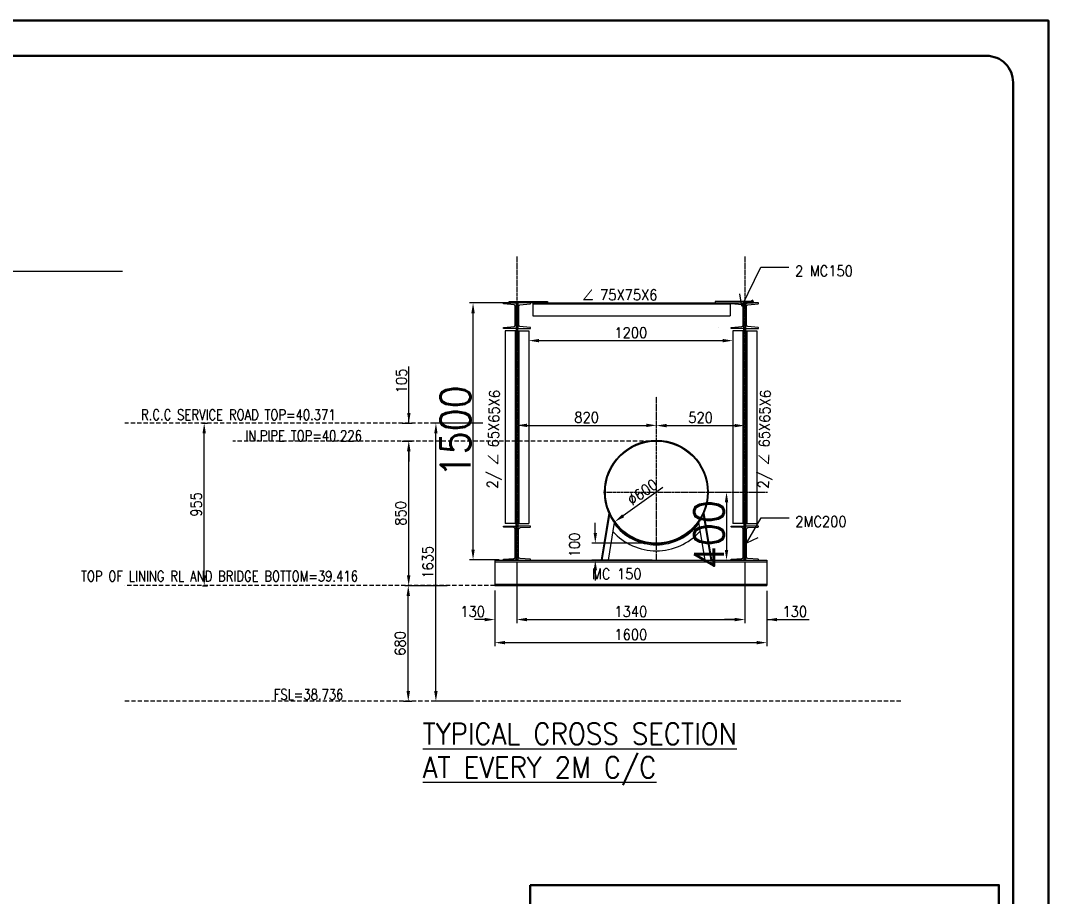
# Model space of a CAD drawing. Header units: millimetres. Extents: x 0 to 1124626, y -157535 to 82123.
# Drawn here: x 339486 to 351575, y 21892 to 32191 of the extents above; entities that cross this region are included whole.
import ezdxf

# ---------------------------------------------------------------- set-up
doc = ezdxf.new("R2010")
doc.units = ezdxf.units.MM
doc.header["$MEASUREMENT"] = 0
doc.linetypes.add('CENTER', pattern=[2, 1.25, -0.25, 0.25, -0.25])
doc.linetypes.add('HIDDEN', pattern=[0.375, 0.25, -0.125])
for name, color, linetype, lineweight in [('CN', 253, 'Continuous', 15), ('Dim', 6, 'Continuous', 13), ('PLATE', 190, 'Continuous', 20), ('rSHEET', 2, 'Continuous', 30), ('STR', 112, 'Continuous', 18), ('STR. STEEL', 25, 'Continuous', 18), ('Text', 7, 'Continuous', 15), ('TITLE TEXT', 50, 'Continuous', 18)]:
    doc.layers.add(name, color=color, linetype=linetype, lineweight=lineweight)
doc.styles.add('style1', font='romans.shx', dxfattribs={"width": 0.9, "height": 300})
doc.dimstyles.new('2.0 DIM-1', dxfattribs={"dimscale": 40, "dimtxt": 125, "dimasz": 3, "dimexe": 1, "dimexo": 1.2, "dimgap": 0.8, "dimtad": 1, "dimdec": 0, "dimlfac": 0.5, "dimzin": 1, "dimdsep": 46, "dimtxsty": 'style1', "dimcen": 2, "dimclrd": 8, "dimclre": 8, "dimclrt": 7, "dimadec": 0, "dimazin": 0, "dimtfac": 1, "dimtdec": 0, "dimtofl": 0, "dimtmove": 1, "dimatfit": 3, "dimfxl": 1, "dimtolj": 1, "dimtzin": 0, "dimlwd": 9, "dimlwe": 9, "dimarcsym": 1})
doc.dimstyles.new('Copy of DIM-1', dxfattribs={"dimscale": 40, "dimtxt": 125, "dimasz": 3, "dimexe": 1, "dimexo": 1.2, "dimgap": 0.8, "dimtad": 1, "dimdec": 0, "dimzin": 1, "dimdsep": 46, "dimtxsty": 'style1', "dimcen": 2, "dimclrd": 8, "dimclre": 8, "dimclrt": 7, "dimadec": 0, "dimazin": 0, "dimtfac": 1, "dimtdec": 0, "dimtofl": 0, "dimtmove": 1, "dimatfit": 3, "dimfxl": 1, "dimtolj": 1, "dimtzin": 0, "dimlwd": 9, "dimlwe": 9, "dimarcsym": 1})

# ---------------------------------------------------------------- blocks, each defined once
blk = doc.blocks.new('*D592')
at = {"layer": 'DEFPOINTS', "color": 0, "ltscale": 20, "transparency": 16777216}
for p in [(347663, 26646), (347662, 25846), (347789, 25846)]:
    blk.add_point(p, dxfattribs=at)
at = {"layer": 'Dim', "color": 8, "lineweight": 9, "ltscale": 20, "transparency": 16777216}
for p, q in [((347711, 26646), (347829, 26646)), ((347789, 26526), (347789, 25966)), ((347710, 25846), (347829, 25846))]:
    blk.add_line(p, q, dxfattribs=at)
at = {"layer": 'Dim', "color": 8, "ltscale": 20, "transparency": 16777216}
for points in [[(347809, 26526), (347769, 26526), (347789, 26646)], [(347769, 25966), (347809, 25966), (347789, 25846)]]:
    blk.add_solid(points, dxfattribs=at)
at = {"layer": 'Dim', "color": 7, "ltscale": 20, "transparency": 16777216, "insert": (347582, 26146), "char_height": 350, "attachment_point": 5, "rotation": 90, "style": 'style1'}
blk.add_mtext('\\A1;400', dxfattribs=at)
blk = doc.blocks.new('*D593')
at = {"layer": 'DEFPOINTS', "color": 0, "ltscale": 20, "transparency": 16777216}
for p in [(344808, 28870), (345268, 28870), (345164, 25850)]:
    blk.add_point(p, dxfattribs=at)
at = {"layer": 'Dim', "color": 8, "lineweight": 9, "ltscale": 20, "transparency": 16777216}
for p, q in [((345220, 28870), (344768, 28870)), ((344808, 25970), (344808, 28750)), ((345116, 25850), (344768, 25850))]:
    blk.add_line(p, q, dxfattribs=at)
at = {"layer": 'Dim', "color": 8, "ltscale": 20, "transparency": 16777216}
for points in [[(344828, 28750), (344788, 28750), (344808, 28870)], [(344788, 25970), (344828, 25970), (344808, 25850)]]:
    blk.add_solid(points, dxfattribs=at)
at = {"layer": 'Dim', "color": 7, "ltscale": 20, "transparency": 16777216, "insert": (344601, 27360), "char_height": 350, "attachment_point": 5, "rotation": 90, "style": 'style1'}
blk.add_mtext('\\A1;1500', dxfattribs=at)
blk = doc.blocks.new('*D484')
at = {"layer": 'DEFPOINTS', "color": 0, "ltscale": 20, "transparency": 16777216}
for p in [(345324, 25869), (348004, 25869), (348004, 25148)]:
    blk.add_point(p, dxfattribs=at)
at = {"layer": 'Dim', "color": 8, "lineweight": 9, "ltscale": 20, "transparency": 16777216}
for p, q in [((345324, 25821), (345324, 25108)), ((348004, 25821), (348004, 25108)), ((345444, 25148), (347884, 25148))]:
    blk.add_line(p, q, dxfattribs=at)
at = {"layer": 'Dim', "color": 8, "ltscale": 20, "transparency": 16777216}
for points in [[(345444, 25168), (345444, 25128), (345324, 25148)], [(347884, 25128), (347884, 25168), (348004, 25148)]]:
    blk.add_solid(points, dxfattribs=at)
at = {"layer": 'Dim', "color": 7, "ltscale": 20, "transparency": 16777216, "insert": (346664, 25242), "char_height": 125, "attachment_point": 5, "style": 'style1'}
blk.add_mtext('\\A1;1340', dxfattribs=at)
blk = doc.blocks.new('*D485')
at = {"layer": 'DEFPOINTS', "color": 0, "ltscale": 20, "transparency": 16777216}
for p in [(345464, 28541), (347864, 28541), (347864, 28427)]:
    blk.add_point(p, dxfattribs=at)
at = {"layer": 'Dim', "color": 8, "lineweight": 9, "ltscale": 20, "transparency": 16777216}
for p, q in [((345464, 28493), (345464, 28387)), ((345584, 28427), (347744, 28427)), ((347864, 28493), (347864, 28387))]:
    blk.add_line(p, q, dxfattribs=at)
at = {"layer": 'Dim', "color": 8, "ltscale": 20, "transparency": 16777216}
for points in [[(345584, 28447), (345584, 28407), (345464, 28427)], [(347744, 28407), (347744, 28447), (347864, 28427)]]:
    blk.add_solid(points, dxfattribs=at)
at = {"layer": 'Dim', "color": 7, "ltscale": 20, "transparency": 16777216, "insert": (346664, 28521), "char_height": 125, "attachment_point": 5, "style": 'style1'}
blk.add_mtext('\\A1;1200', dxfattribs=at)
blk = doc.blocks.new('*D486')
at = {"layer": 'DEFPOINTS', "color": 0, "ltscale": 20, "transparency": 16777216}
for p in [(347452, 26995), (346476, 26298)]:
    blk.add_point(p, dxfattribs=at)
at = {"layer": 'Dim', "color": 8, "lineweight": 9, "ltscale": 20, "transparency": 16777216}
blk.add_line((347041, 26702), (346574, 26367), dxfattribs=at)
at = {"layer": 'Dim', "color": 8, "ltscale": 20, "transparency": 16777216}
blk.add_solid([(346562, 26384), (346585, 26351), (346476, 26298)], dxfattribs=at)
at = {"layer": 'Dim', "color": 7, "ltscale": 20, "transparency": 16777216, "insert": (346801, 26646), "char_height": 125, "attachment_point": 5, "rotation": 35.5557, "style": 'style1'}
blk.add_mtext('\\A1;∅600', dxfattribs=at)
blk = doc.blocks.new('*D487')
at = {"layer": 'DEFPOINTS', "color": 0, "ltscale": 20, "transparency": 16777216}
for p in [(344051, 27246), (344145, 27246), (344190, 25546)]:
    blk.add_point(p, dxfattribs=at)
at = {"layer": 'Dim', "color": 8, "lineweight": 9, "ltscale": 20, "transparency": 16777216}
for p, q in [((344097, 27246), (344011, 27246)), ((344051, 25666), (344051, 27126)), ((344142, 25546), (344011, 25546))]:
    blk.add_line(p, q, dxfattribs=at)
at = {"layer": 'Dim', "color": 8, "ltscale": 20, "transparency": 16777216}
for points in [[(344071, 27126), (344031, 27126), (344051, 27246)], [(344031, 25666), (344071, 25666), (344051, 25546)]]:
    blk.add_solid(points, dxfattribs=at)
at = {"layer": 'Dim', "color": 7, "ltscale": 20, "transparency": 16777216, "insert": (343957, 26396), "char_height": 125, "attachment_point": 5, "rotation": 90, "style": 'style1'}
blk.add_mtext('\\A1;850', dxfattribs=at)
blk = doc.blocks.new('*D488')
at = {"layer": 'DEFPOINTS', "color": 0, "ltscale": 20, "transparency": 16777216}
for p in [(346964, 26046), (346246, 25846), (346964, 25846)]:
    blk.add_point(p, dxfattribs=at)
at = {"layer": 'Dim', "color": 8, "lineweight": 9, "ltscale": 20, "transparency": 16777216}
for p, q in [((346246, 26166), (346246, 26286)), ((346916, 26046), (346206, 26046)), ((346916, 25846), (346206, 25846)), ((346246, 25726), (346246, 25606))]:
    blk.add_line(p, q, dxfattribs=at)
at = {"layer": 'Dim', "color": 8, "ltscale": 20, "transparency": 16777216}
for points in [[(346226, 26166), (346266, 26166), (346246, 26046)], [(346266, 25726), (346226, 25726), (346246, 25846)]]:
    blk.add_solid(points, dxfattribs=at)
at = {"layer": 'Dim', "color": 7, "ltscale": 20, "transparency": 16777216, "insert": (346001, 26024), "char_height": 125, "attachment_point": 5, "rotation": 90, "style": 'style1'}
blk.add_mtext('\\A1;100', dxfattribs=at)
blk = doc.blocks.new('*D489')
at = {"layer": 'DEFPOINTS', "color": 0, "ltscale": 20, "transparency": 16777216}
for p in [(348004, 25537), (348264, 25533), (348264, 25147)]:
    blk.add_point(p, dxfattribs=at)
at = {"layer": 'Dim', "color": 8, "lineweight": 9, "ltscale": 20, "transparency": 16777216}
for p, q in [((348004, 25489), (348004, 25107)), ((348264, 25485), (348264, 25107)), ((347884, 25147), (347764, 25147)), ((348264, 25147), (348760, 25147)), ((348384, 25147), (348504, 25147))]:
    blk.add_line(p, q, dxfattribs=at)
at = {"layer": 'Dim', "color": 8, "ltscale": 20, "transparency": 16777216}
for points in [[(347884, 25127), (347884, 25167), (348004, 25147)], [(348384, 25167), (348384, 25127), (348264, 25147)]]:
    blk.add_solid(points, dxfattribs=at)
at = {"layer": 'Dim', "color": 7, "ltscale": 20, "transparency": 16777216, "insert": (348592, 25242), "char_height": 125, "attachment_point": 5, "style": 'style1'}
blk.add_mtext('\\A1;130', dxfattribs=at)
blk = doc.blocks.new('*D490')
at = {"layer": 'DEFPOINTS', "color": 0, "ltscale": 20, "transparency": 16777216}
for p in [(345064, 25537), (345324, 25537), (345064, 25147)]:
    blk.add_point(p, dxfattribs=at)
at = {"layer": 'Dim', "color": 8, "lineweight": 9, "ltscale": 20, "transparency": 16777216}
for p, q in [((345064, 25489), (345064, 25107)), ((345324, 25489), (345324, 25107)), ((344944, 25147), (344824, 25147)), ((345444, 25147), (345564, 25147))]:
    blk.add_line(p, q, dxfattribs=at)
at = {"layer": 'Dim', "color": 8, "ltscale": 20, "transparency": 16777216}
for points in [[(344944, 25127), (344944, 25167), (345064, 25147)], [(345444, 25167), (345444, 25127), (345324, 25147)]]:
    blk.add_solid(points, dxfattribs=at)
at = {"layer": 'Dim', "color": 7, "ltscale": 20, "transparency": 16777216, "insert": (344803, 25242), "char_height": 125, "attachment_point": 5, "style": 'style1'}
blk.add_mtext('\\A1;130', dxfattribs=at)
blk = doc.blocks.new('*D491')
at = {"layer": 'DEFPOINTS', "color": 0, "ltscale": 20, "transparency": 16777216}
for p in [(345324, 27433), (346964, 27433), (346964, 27431)]:
    blk.add_point(p, dxfattribs=at)
at = {"layer": 'Dim', "color": 8, "lineweight": 9, "ltscale": 20, "transparency": 16777216}
for p, q in [((345324, 27385), (345324, 27391)), ((345444, 27431), (346844, 27431)), ((346964, 27385), (346964, 27391))]:
    blk.add_line(p, q, dxfattribs=at)
at = {"layer": 'Dim', "color": 8, "ltscale": 20, "transparency": 16777216}
for points in [[(345444, 27451), (345444, 27411), (345324, 27431)], [(346844, 27411), (346844, 27451), (346964, 27431)]]:
    blk.add_solid(points, dxfattribs=at)
at = {"layer": 'Dim', "color": 7, "ltscale": 20, "transparency": 16777216, "insert": (346144, 27525), "char_height": 125, "attachment_point": 5, "style": 'style1'}
blk.add_mtext('\\A1;820', dxfattribs=at)
blk = doc.blocks.new('*D492')
at = {"layer": 'DEFPOINTS', "color": 0, "ltscale": 20, "transparency": 16777216}
for p in [(346964, 27385), (348004, 27428), (348004, 27385)]:
    blk.add_point(p, dxfattribs=at)
at = {"layer": 'Dim', "color": 8, "lineweight": 9, "ltscale": 20, "transparency": 16777216}
for p, q in [((346964, 27433), (346964, 27468)), ((348004, 27433), (348004, 27468)), ((347084, 27428), (347884, 27428))]:
    blk.add_line(p, q, dxfattribs=at)
at = {"layer": 'Dim', "color": 8, "ltscale": 20, "transparency": 16777216}
for points in [[(347084, 27448), (347084, 27408), (346964, 27428)], [(347884, 27408), (347884, 27448), (348004, 27428)]]:
    blk.add_solid(points, dxfattribs=at)
at = {"layer": 'Dim', "color": 7, "ltscale": 20, "transparency": 16777216, "insert": (347484, 27523), "char_height": 125, "attachment_point": 5, "style": 'style1'}
blk.add_mtext('\\A1;520', dxfattribs=at)
blk = doc.blocks.new('*D493')
at = {"layer": 'DEFPOINTS', "color": 0, "ltscale": 20, "transparency": 16777216}
for p in [(344371, 27456), (344971, 27456), (344816, 24186)]:
    blk.add_point(p, dxfattribs=at)
at = {"layer": 'Dim', "color": 8, "lineweight": 9, "ltscale": 20, "transparency": 16777216}
for p, q in [((344923, 27456), (344331, 27456)), ((344371, 24306), (344371, 27336)), ((344768, 24186), (344331, 24186))]:
    blk.add_line(p, q, dxfattribs=at)
at = {"layer": 'Dim', "color": 8, "ltscale": 20, "transparency": 16777216}
for points in [[(344391, 27336), (344351, 27336), (344371, 27456)], [(344351, 24306), (344391, 24306), (344371, 24186)]]:
    blk.add_solid(points, dxfattribs=at)
at = {"layer": 'Dim', "color": 7, "ltscale": 20, "transparency": 16777216, "insert": (344276, 25821), "char_height": 125, "attachment_point": 5, "rotation": 90, "style": 'style1'}
blk.add_mtext('\\A1;1635', dxfattribs=at)
blk = doc.blocks.new('*D494')
at = {"layer": 'DEFPOINTS', "color": 0, "ltscale": 20, "transparency": 16777216}
for p in [(345064, 25337), (348264, 25337), (348264, 24876)]:
    blk.add_point(p, dxfattribs=at)
at = {"layer": 'Dim', "color": 8, "lineweight": 9, "ltscale": 20, "transparency": 16777216}
for p, q in [((345064, 25289), (345064, 24836)), ((348264, 25289), (348264, 24836)), ((345184, 24876), (348144, 24876))]:
    blk.add_line(p, q, dxfattribs=at)
at = {"layer": 'Dim', "color": 8, "ltscale": 20, "transparency": 16777216}
for points in [[(345184, 24896), (345184, 24856), (345064, 24876)], [(348144, 24856), (348144, 24896), (348264, 24876)]]:
    blk.add_solid(points, dxfattribs=at)
at = {"layer": 'Dim', "color": 7, "ltscale": 20, "transparency": 16777216, "insert": (346664, 24971), "char_height": 125, "attachment_point": 5, "style": 'style1'}
blk.add_mtext('\\A1;1600', dxfattribs=at)
blk = doc.blocks.new('*D495')
at = {"layer": 'DEFPOINTS', "color": 0, "ltscale": 20, "transparency": 16777216}
for p in [(343928, 27456), (343928, 27246), (344053, 27246)]:
    blk.add_point(p, dxfattribs=at)
at = {"layer": 'Dim', "color": 8, "lineweight": 9, "ltscale": 20, "transparency": 16777216}
for p, q in [((344053, 27456), (344053, 28123)), ((344053, 27576), (344053, 27696)), ((343976, 27456), (344093, 27456)), ((343976, 27246), (344093, 27246)), ((344053, 27126), (344053, 27006))]:
    blk.add_line(p, q, dxfattribs=at)
at = {"layer": 'Dim', "color": 8, "ltscale": 20, "transparency": 16777216}
for points in [[(344033, 27576), (344073, 27576), (344053, 27456)], [(344073, 27126), (344033, 27126), (344053, 27246)]]:
    blk.add_solid(points, dxfattribs=at)
at = {"layer": 'Dim', "color": 7, "ltscale": 20, "transparency": 16777216, "insert": (343965, 27954), "char_height": 125, "attachment_point": 5, "rotation": 90, "style": 'style1'}
blk.add_mtext('\\A1;105', dxfattribs=at)
blk = doc.blocks.new('*D496')
at = {"layer": 'DEFPOINTS', "color": 0, "ltscale": 20, "transparency": 16777216}
for p in [(344046, 25546), (344552, 25546), (343943, 24186)]:
    blk.add_point(p, dxfattribs=at)
at = {"layer": 'Dim', "color": 8, "lineweight": 9, "ltscale": 20, "transparency": 16777216}
for p, q in [((344504, 25546), (344006, 25546)), ((344046, 24306), (344046, 25426)), ((343991, 24186), (344086, 24186))]:
    blk.add_line(p, q, dxfattribs=at)
at = {"layer": 'Dim', "color": 8, "ltscale": 20, "transparency": 16777216}
for points in [[(344066, 25426), (344026, 25426), (344046, 25546)], [(344026, 24306), (344066, 24306), (344046, 24186)]]:
    blk.add_solid(points, dxfattribs=at)
at = {"layer": 'Dim', "color": 7, "ltscale": 20, "transparency": 16777216, "insert": (343951, 24866), "char_height": 125, "attachment_point": 5, "rotation": 90, "style": 'style1'}
blk.add_mtext('\\A1;680', dxfattribs=at)
blk = doc.blocks.new('*D596')
at = {"layer": 'DEFPOINTS', "color": 0, "ltscale": 20, "transparency": 16777216}
for p in [(341577, 27456), (341646, 27456), (341577, 25546)]:
    blk.add_point(p, dxfattribs=at)
at = {"layer": 'Dim', "color": 8, "lineweight": 9, "ltscale": 20, "transparency": 16777216}
for p, q in [((341625, 27456), (341686, 27456)), ((341646, 25666), (341646, 27336)), ((341625, 25546), (341686, 25546))]:
    blk.add_line(p, q, dxfattribs=at)
at = {"layer": 'Dim', "color": 8, "ltscale": 20, "transparency": 16777216}
for points in [[(341666, 27336), (341626, 27336), (341646, 27456)], [(341626, 25666), (341666, 25666), (341646, 25546)]]:
    blk.add_solid(points, dxfattribs=at)
at = {"layer": 'Dim', "color": 7, "ltscale": 20, "transparency": 16777216, "insert": (341552, 26501), "char_height": 125, "attachment_point": 5, "rotation": 90, "style": 'style1'}
blk.add_mtext('\\A1;955', dxfattribs=at)

msp = doc.modelspace()

# ---------------------------------------------------------------- linework, layer by layer
at = {"layer": 'CN', "linetype": 'CENTER', "ltscale": 20}
for p, q in [((345324.0928, 29417.172), (345324.0928, 25846.4784)), ((348004.0928, 29417.172), (348004.0928, 25846.4784)), ((346964.0928, 25846.4784), (346964.0928, 27767.9165)), ((346344.0928, 26646.4784), (348272.7097, 26646.4784))]:
    msp.add_line(p, q, dxfattribs=at)
at = {"layer": 'Dim', "ltscale": 20}
for p, q in [((340684.7869, 29240.9832), (337685.8469, 29240.9832)), ((345484.0928, 28870.4784), (345234.0928, 28870.4784)), ((346406.2808, 26399.6065), (346314.0928, 25846.4784)), ((346413.723, 26383.4325), (346324.2307, 25846.4784)), ((347514.4625, 26383.4325), (347603.9548, 25846.4784)), ((347521.9048, 26399.6065), (347614.0928, 25846.4784)), ((346469.1124, 26289.9753), (346395.1963, 25846.4784)), ((347459.0731, 26289.9753), (347532.9893, 25846.4784)), ((346369.8464, 26181.0004), (346314.0928, 25846.4784)), ((347558.3391, 26181.0004), (347614.0928, 25846.4784))]:
    msp.add_line(p, q, dxfattribs=at)
at = {"layer": 'Dim', "linetype": 'HIDDEN', "ltscale": 200}
for p, q in [((344807.6017, 27456.4784), (340712.9091, 27456.4784)), ((346964.0928, 27246.4784), (341980.9347, 27246.4784)), ((345064.0928, 25546.4784), (340712.9091, 25546.4784)), ((349839.3509, 24186.4784), (340712.9091, 24186.4784))]:
    msp.add_line(p, q, dxfattribs=at)
at = {"layer": 'Dim', "ltscale": 20}
for points in [[(345314.0928, 28571.4784), (345164.0928, 28571.4784), (345164.0928, 28577.2818, -0.383864035), (345168.391, 28582.0555), (345290.0607, 28592.7414, 0.383864035), (345303.4928, 28607.6592), (345303.4928, 28834.2976, 0.383864035), (345290.0607, 28849.2155), (345168.391, 28859.9014, -0.383864035), (345164.0928, 28864.6751), (345164.0928, 28870.4784), (345314.0928, 28870.4784)], [(345334.0928, 28571.4784), (345484.0928, 28571.4784), (345484.0928, 28577.2818, 0.383864035), (345479.7945, 28582.0555), (345358.1248, 28592.7414, -0.383864035), (345344.6928, 28607.6592), (345344.6928, 28834.2976, -0.383864035), (345358.1248, 28849.2155), (345479.7945, 28859.9014, 0.383864035), (345484.0928, 28864.6751), (345484.0928, 28870.4784), (345334.0928, 28870.4784)], [(347994.0928, 28571.4784), (347844.0928, 28571.4784), (347844.0928, 28577.2818, -0.383864035), (347848.391, 28582.0555), (347970.0607, 28592.7414, 0.383864035), (347983.4928, 28607.6592), (347983.4928, 28834.2976, 0.383864035), (347970.0607, 28849.2155), (347848.391, 28859.9014, -0.383864035), (347844.0928, 28864.6751), (347844.0928, 28870.4784), (347994.0928, 28870.4784)], [(348014.0928, 28571.4784), (348164.0928, 28571.4784), (348164.0928, 28577.2818, 0.383864035), (348159.7945, 28582.0555), (348038.1248, 28592.7414, -0.383864035), (348024.6928, 28607.6592), (348024.6928, 28834.2976, -0.383864035), (348038.1248, 28849.2155), (348159.7945, 28859.9014, 0.383864035), (348164.0928, 28864.6751), (348164.0928, 28870.4784), (348014.0928, 28870.4784)], [(345314.0928, 25846.4784), (345164.0928, 25846.4784), (345164.0928, 25852.8268, -0.383864035), (345168.391, 25857.6005), (345287.9743, 25864.914, 0.383864035), (345304.0928, 25882.8154), (345304.0928, 26210.1415, 0.383864035), (345287.9743, 26228.0429), (345168.391, 26235.3564, -0.383864035), (345164.0928, 26240.1301), (345164.0928, 26246.4784), (345314.0928, 26246.4784)], [(345334.0928, 25846.4784), (345484.0928, 25846.4784), (345484.0928, 25852.8268, 0.383864035), (345479.7945, 25857.6005), (345360.2113, 25864.914, -0.383864035), (345344.0928, 25882.8154), (345344.0928, 26210.1415, -0.383864035), (345360.2113, 26228.0429), (345479.7945, 26235.3564, 0.383864035), (345484.0928, 26240.1301), (345484.0928, 26246.4784), (345334.0928, 26246.4784)], [(347994.0928, 25846.4784), (347844.0928, 25846.4784), (347844.0928, 25852.8268, -0.383864035), (347848.391, 25857.6005), (347967.9743, 25864.914, 0.383864035), (347984.0928, 25882.8154), (347984.0928, 26210.1415, 0.383864035), (347967.9743, 26228.0429), (347848.391, 26235.3564, -0.383864035), (347844.0928, 26240.1301), (347844.0928, 26246.4784), (347994.0928, 26246.4784)], [(348014.0928, 25846.4784), (348164.0928, 25846.4784), (348164.0928, 25852.8268, 0.383864035), (348159.7945, 25857.6005), (348040.2113, 25864.914, -0.383864035), (348024.0928, 25882.8154), (348024.0928, 26210.1415, -0.383864035), (348040.2113, 26228.0429), (348159.7945, 26235.3564, 0.383864035), (348164.0928, 26240.1301), (348164.0928, 26246.4784), (348014.0928, 26246.4784)]]:
    msp.add_lwpolyline(points, format="xyb", close=True, dxfattribs=at)
for radius in [610, 600]:
    msp.add_circle((346964.0928, 26646.4784), radius, dxfattribs=at)
for radius, start, end in [(620, 216.67258726, 323.32741274), (690, 222.02687976, 317.97312024)]:
    msp.add_arc((346964.0928, 26646.4784), radius, start, end, dxfattribs=at)
at = {"layer": 'PLATE', "ltscale": 20}
msp.add_line((347694.4031, 28582.0555), (347694.1137, 28582.0555), dxfattribs=at)
for points in [[(345234.0928, 28886.4784), (345684.0928, 28886.4784), (345684.0928, 28870.4784), (345234.0928, 28870.4784)], [(345314.0928, 28341.4784), (345334.0928, 28341.4784), (345334.0928, 28870.4784), (345314.0928, 28870.4784)], [(348106.719, 28886.4784), (347656.719, 28886.4784), (347656.719, 28870.4784), (348106.719, 28870.4784)], [(348014.0928, 28366.4784), (347994.0928, 28366.4784), (347994.0928, 28870.4784), (348014.0928, 28870.4784)], [(345314.0928, 26476.4784), (345334.0928, 26476.4784), (345334.0928, 25846.4784), (345314.0928, 25846.4784)], [(348014.0928, 26476.4784), (347994.0928, 26476.4784), (347994.0928, 25846.4784), (348014.0928, 25846.4784)]]:
    msp.add_lwpolyline(points, close=True, dxfattribs=at)
at = {"layer": 'rSHEET'}
msp.add_lwpolyline([(307916.297, 1320.8501), (351575.1396, 1320.8501), (351575.1396, 32190.7703), (307916.297, 32190.7703)], close=True, dxfattribs=at)
for points in [[(308643.9444, 1735.869), (350847.4923, 1735.869, 0.4142135624), (351159.3411, 2047.7179), (351159.3411, 31463.9026, 0.4142135624), (350847.4923, 31775.7515), (308643.9444, 31775.7515, 0.4142135624), (308332.0955, 31463.9026), (308332.0955, 2047.7179, 0.4142135624)], [(345479.7884, 22025.3242), (350992.0818, 22025.3242), (350992.0818, 2381.6961, -0.4142135624), (350502.1001, 1891.7145), (345969.77, 1891.7145, -0.4142135624), (345479.7884, 2381.6961)]]:
    msp.add_lwpolyline(points, format="xyb", close=True, dxfattribs=at)
at = {"layer": 'STR', "ltscale": 20}
for p, q in [((345064.0928, 25846.4784), (348264.0928, 25846.4784)), ((345064.0928, 25846.4784), (345064.0928, 25546.4784)), ((345064.0928, 25827.6784), (348264.0928, 25827.6784)), ((348264.0928, 25846.4784), (348264.0928, 25546.4784)), ((345064.0928, 25565.2784), (348264.0928, 25565.2784)), ((345064.0928, 25546.4784), (348264.0928, 25546.4784))]:
    msp.add_line(p, q, dxfattribs=at)
at = {"layer": 'STR. STEEL', "ltscale": 20}
for p, q in [((345509.0928, 28870.4784), (347831.719, 28870.4784)), ((345509.0928, 28870.4784), (345509.0928, 28720.4784)), ((345509.0928, 28858.4784), (347831.719, 28858.4784)), ((347831.719, 28870.4784), (347831.719, 28720.4784)), ((345509.0928, 28720.4784), (347831.719, 28720.4784)), ((345314.0928, 28541.4784), (345184.0928, 28541.4784)), ((345184.0928, 28541.4784), (345184.0928, 26276.4784)), ((345302.0928, 28541.4784), (345302.0928, 26276.4784)), ((345314.0928, 28541.4784), (345314.0928, 26216.4794)), ((345334.0928, 28541.4784), (345334.0928, 26216.4794)), ((345334.0928, 28541.4784), (345464.0928, 28541.4784)), ((345346.0928, 28541.4784), (345346.0928, 26276.4784)), ((345464.0928, 28541.4784), (345464.0928, 26276.4784)), ((347864.0928, 28541.4784), (347864.0928, 26276.4784)), ((347994.0928, 28541.4784), (347864.0928, 28541.4784)), ((347982.0928, 28541.4784), (347982.0928, 26276.4784)), ((347994.0928, 28541.4784), (347994.0928, 26216.4794)), ((348014.0928, 28541.4784), (348014.0928, 26216.4794)), ((348014.0928, 28541.4784), (348144.0928, 28541.4784)), ((348026.0928, 28541.4784), (348026.0928, 26276.4784)), ((348144.0928, 28541.4784), (348144.0928, 26276.4784)), ((345314.0928, 26276.4784), (345184.0928, 26276.4784)), ((345334.0928, 26276.4784), (345464.0928, 26276.4784)), ((347994.0928, 26276.4784), (347864.0928, 26276.4784)), ((348014.0928, 26276.4784), (348144.0928, 26276.4784))]:
    msp.add_line(p, q, dxfattribs=at)

# ---------------------------------------------------------------- texts
at = {"layer": 'Text', "ltscale": 20, "style": 'style1', "width": 0.8}
for s, p in [('R.C.C SERVICE ROAD TOP=40.371', (340903.4849, 27492.7074)), ('IN.PIPE TOP=40.226', (342129.2841, 27246.4784)), ('TOP OF LINING RL AND BRIDGE BOTTOM=39.416', (340197.4394, 25595.0483)), ('FSL=38.736', (342464.6505, 24204.1908))]:
    msp.add_text(s, height=125, dxfattribs=at).set_placement(p)
at = {"layer": 'Text', "ltscale": 20, "char_height": 125, "attachment_point": 1, "style": 'style1'}
for s, insert, width in [('2 MC150', (348595.1348, 29308.8802), 3613.508763), ('∠ 75X75X6', (346097.2352, 29027.4724), 3613.508763), ('2MC200', (348598.2559, 26362.5136), 3613.508763), ('MC 150', (346206.822, 25746.3878), 1213.170065)]:
    msp.add_mtext(s, dxfattribs=dict(at, insert=insert, width=width))
at = {"layer": 'Text', "ltscale": 20, "char_height": 125, "width": 2626.169683, "attachment_point": 3, "rotation": 88.7021262, "style": 'style1'}
for insert in [(344998.479, 27849.1234), (348184.3241, 27849.1234)]:
    msp.add_mtext('2/ ∠ 65X65X6', dxfattribs=dict(at, insert=insert))
at = {"layer": 'TITLE TEXT', "color": 1, "ltscale": 20, "char_height": 250, "width": 4706.261719, "attachment_point": 1, "style": 'style1'}
for s, insert in [('{\\LTYPICAL CROSS SECTION}', (344215.609, 23927.7886)), ('{\\LAT EVERY 2M C/C}', (344215.609, 23534.7462))]:
    msp.add_mtext(s, dxfattribs=dict(at, insert=insert))

# ---------------------------------------------------------------- dimensions: what is measured, and where the dimension line sits
at = {"layer": 'Dim', "ltscale": 20}
dim = msp.add_linear_dim(base=(344807.6017, 28870.4784), p1=(345164.0928, 25849.6526), p2=(345267.9178, 28870.4784), angle=90, text='1500', dimstyle='Copy of DIM-1', override={"dimtxt": 125}, dxfattribs=at)
dim.commit()
dim.dimension.update_dxf_attribs({"geometry": '*D593', "text_midpoint": (344600.6017, 27360.0655)})
for base, p1, p2, picture, middle in [((347864.0928, 28426.8264), (345464.0928, 28541.4784), (347864.0928, 28541.4784), '*D485', (346664.0928, 28521.3264)), ((346964.0928, 27430.8971), (345324.0928, 27433.0142), (346964.0928, 27433.0142), '*D491', (346144.0928, 27525.3971)), ((348004.0928, 27428.2231), (346964.0928, 27385.0142), (348004.0928, 27385.0142), '*D492', (347484.0928, 27522.7231)), ((348004.0928, 25147.6675), (345324.0928, 25869.0585), (348004.0928, 25869.0585), '*D484', (346664.0928, 25242.1675)), ((348264.0928, 24876.4784), (345064.0928, 25337.0877), (348264.0928, 25337.0877), '*D494', (346664.0928, 24970.9784))]:
    dim = msp.add_linear_dim(base=base, p1=p1, p2=p2, dimstyle='2.0 DIM-1', dxfattribs=at)
    dim.commit()
    dim.dimension.update_dxf_attribs({"geometry": picture, "text_midpoint": middle})
for base, p1, p2, angle, picture, middle in [((344052.6068, 27246.4784), (343927.6372, 27456.4784), (343927.6372, 27246.4784), 90, '*D495', (344056.2918, 27954.2059)), ((345064.0928, 25147.0927), (345324.0928, 25537.0877), (345064.0928, 25537.0877), 180, '*D490', (344803.4577, 25147.0927))]:
    dim = msp.add_linear_dim(base=base, p1=p1, p2=p2, angle=angle, dimstyle='2.0 DIM-1', dxfattribs=at)
    dim.commit()
    dim.dimension.update_dxf_attribs({"geometry": picture, "text_midpoint": middle, "dimtype": 160})
for base, p1, p2, picture, middle in [((341646.218, 27456.4784), (341577.4916, 25546.4784), (341577.4916, 27456.4784), '*D596', (341551.718, 26501.4784)), ((344370.7851, 27456.4784), (344815.7752, 24186.4784), (344971.0875, 27456.4784), '*D493', (344276.2851, 25821.4784)), ((344051.4405, 27246.4784), (344190.2479, 25546.4784), (344145.0016, 27246.4784), '*D487', (343956.9405, 26396.4784)), ((346245.8653, 25846.4784), (346964.0928, 26046.4784), (346964.0928, 25846.4784), '*D488', (346000.8653, 26023.6285)), ((344045.7149, 25546.4784), (343942.9826, 24186.4784), (344552.1712, 25546.4784), '*D496', (343951.2149, 24866.4784))]:
    dim = msp.add_linear_dim(base=base, p1=p1, p2=p2, angle=90, dimstyle='2.0 DIM-1', dxfattribs=at)
    dim.commit()
    dim.dimension.update_dxf_attribs({"geometry": picture, "text_midpoint": middle})
dim = msp.add_diameter_dim_2p(p1=(347452.2231, 26995.375), p2=(346475.9624, 26297.5819), dimstyle='2.0 DIM-1', dxfattribs=at)
dim.commit()
dim.dimension.update_dxf_attribs({"geometry": '*D486', "text_midpoint": (346856.3264, 26569.4512), "dimtype": 163})
dim = msp.add_linear_dim(base=(347789.2371, 25846.4784), p1=(347663.0831, 26646.4784), p2=(347661.9789, 25846.4784), angle=90, text='400', dimstyle='Copy of DIM-1', override={"dimtxt": 125}, dxfattribs=at)
dim.commit()
dim.dimension.update_dxf_attribs({"geometry": '*D592', "text_midpoint": (347789.2371, 26146.4784), "dimtype": 160})
dim = msp.add_linear_dim(base=(348264.0928, 25147.0927), p1=(348004.0928, 25537.0877), p2=(348264.0928, 25533.0902), dimstyle='2.0 DIM-1', dxfattribs=at)
dim.commit()
dim.dimension.update_dxf_attribs({"geometry": '*D489', "text_midpoint": (348591.6136, 25089.1378), "dimtype": 160})

# ---------------------------------------------------------------- leaders
for points in [[(347968.5422, 28830.7021), (348193.3906, 29290.357), (348522.076, 29290.357)], [(348024.0928, 26046.4784), (348196.5117, 26343.9904), (348525.1971, 26343.9904)]]:
    msp.add_leader(points, dimstyle='Copy of DIM-1', override={"dimtxt": 125, "dimasz": 3, "dimtad": 0, "dimldrblk": 'Open90'}, dxfattribs=at)

doc.saveas('drawing.dxf')
